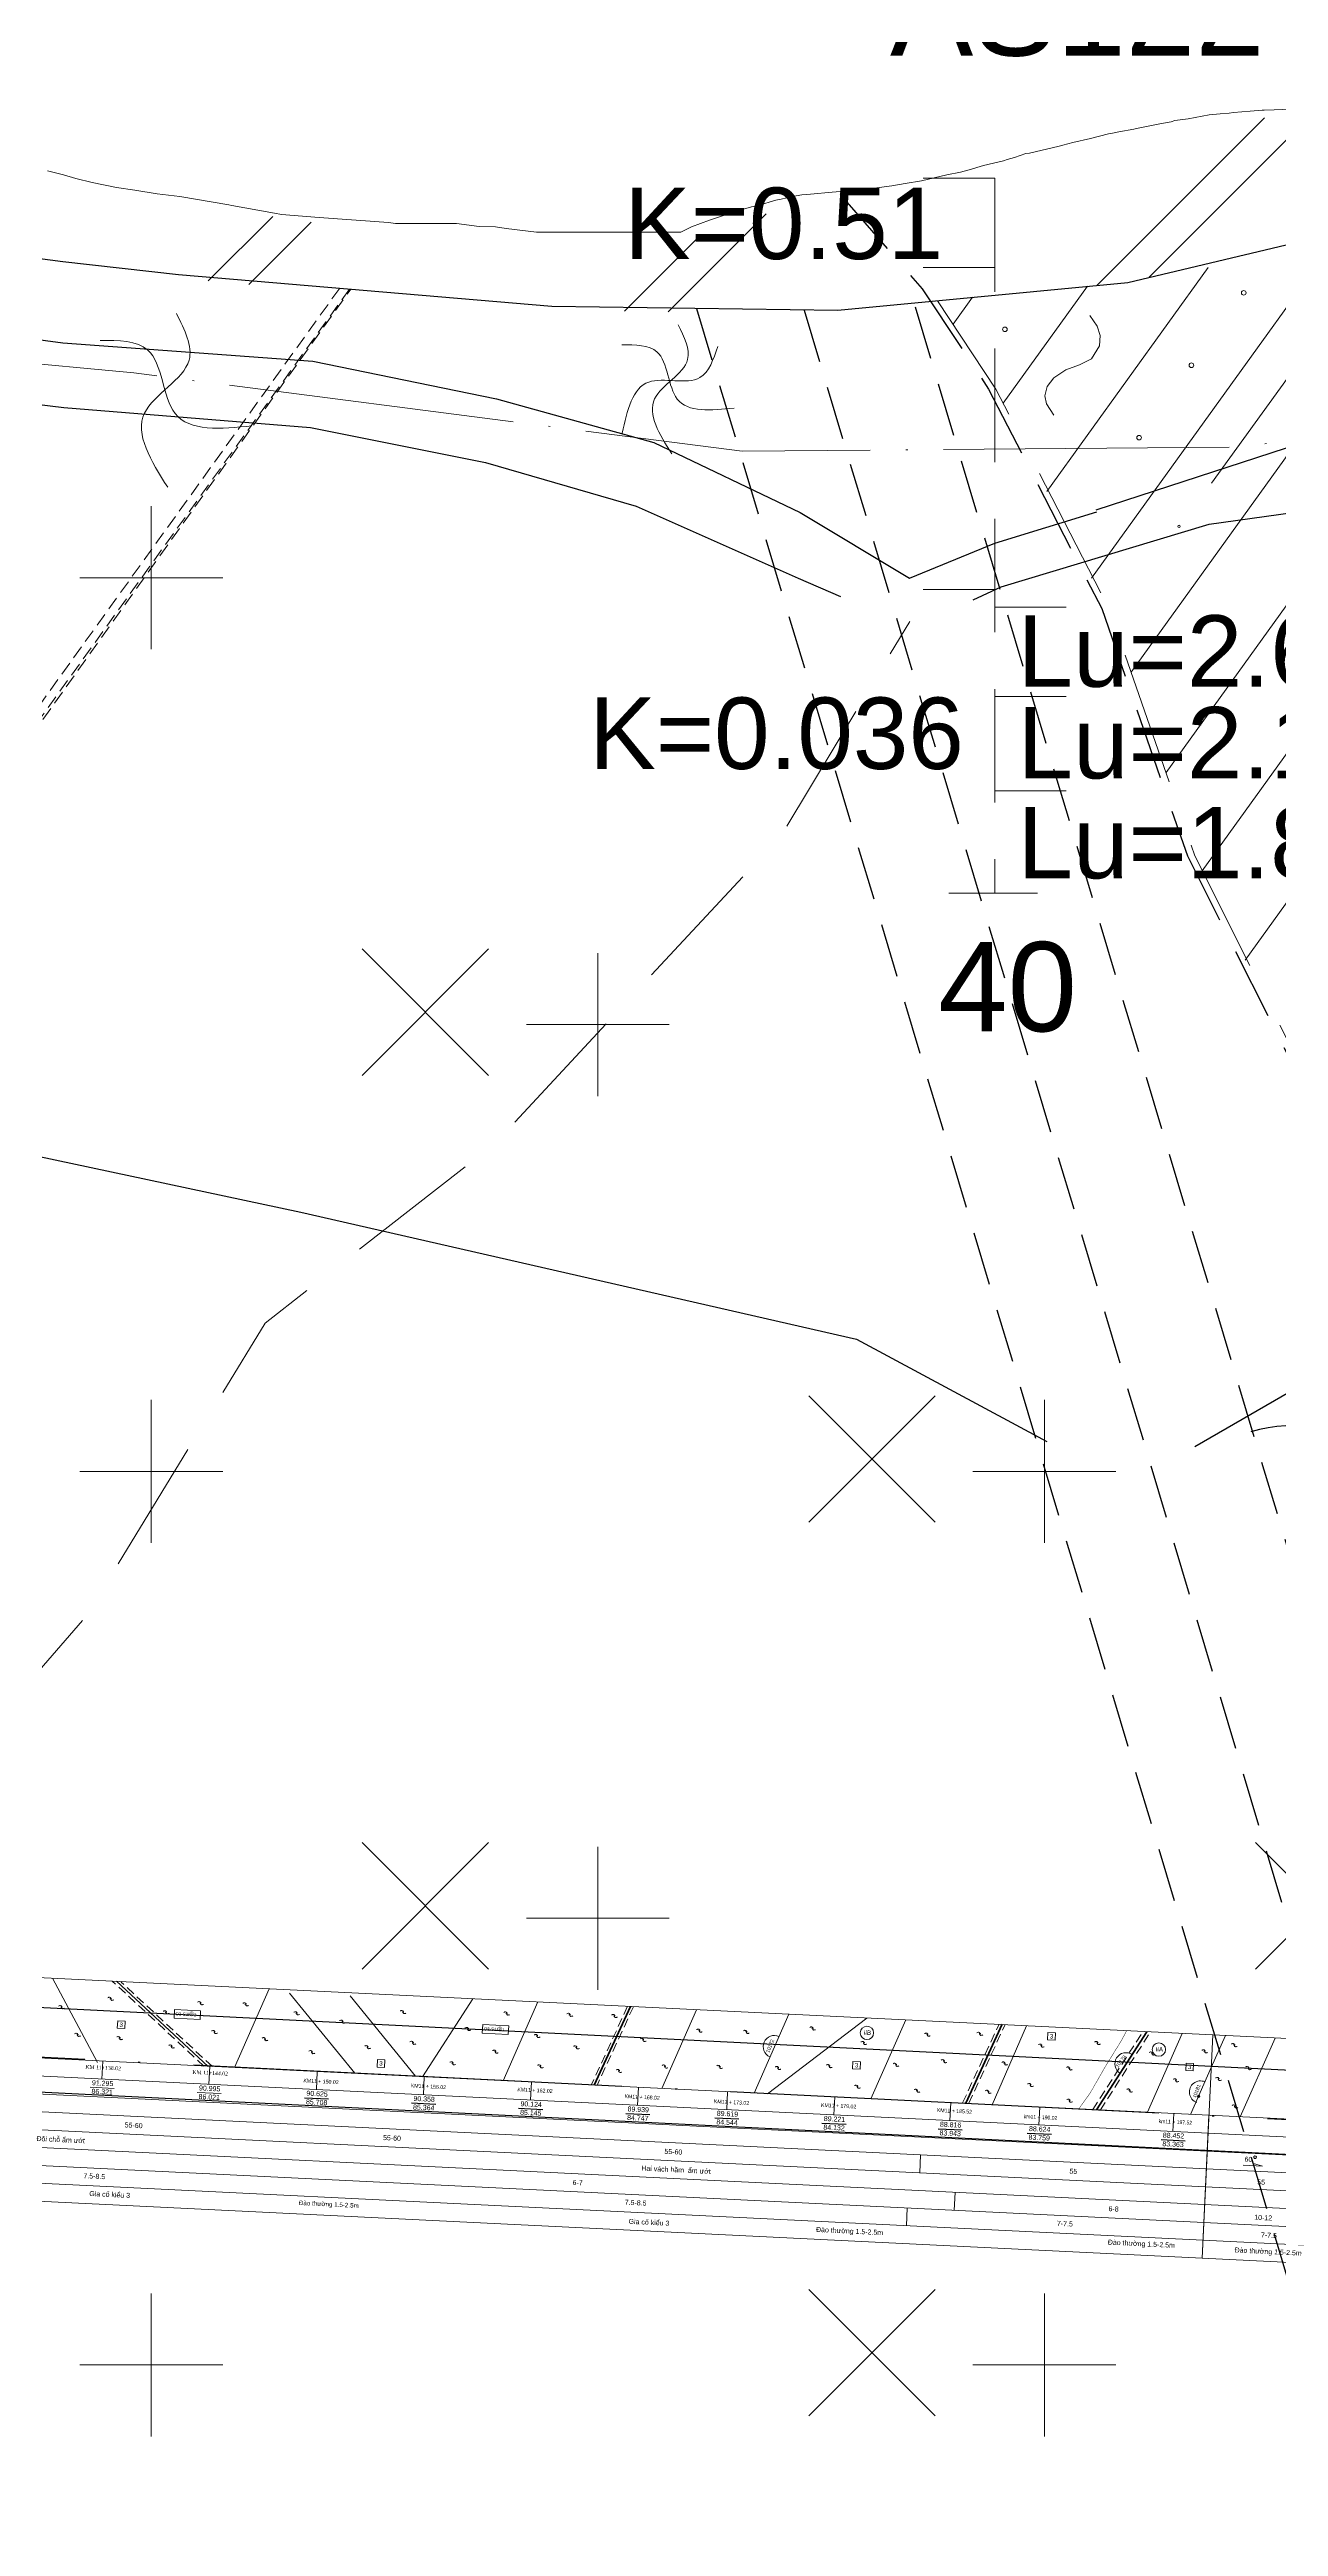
# Model space of a CAD drawing. Header units: inches. Extents: x 444671 to 463716, y 1783086 to 1794968.
# Drawn here: x 457663.3 to 457732.1, y 1789101 to 1789239.6 of the extents above; entities that cross this region are included whole.
import ezdxf
from ezdxf.enums import TextEntityAlignment as Align

# ---------------------------------------------------------------- set-up
doc = ezdxf.new("R2010")
doc.units = ezdxf.units.IN
doc.header["$MEASUREMENT"] = 0
for name, pattern in [('ACAD_ISO04W100', [30, 24, -3, 0, -3]), ('CENTER', [2, 1.25, -0.25, 0.25, -0.25]), ('DASHED', [0.75, 0.5, -0.25]), ('DASHED2', [9.525, 6.35, -3.175]), ('DASHEDX2', [1.5, 1, -0.5]), ('HIDDEN', [0.375, 0.25, -0.125]), ('NG', [1.8, 0.8, -0.1, 0, -0.1, 0.8])]:
    doc.linetypes.add(name, pattern=pattern)
for name, color, linetype, lineweight in [('ah', 7, 'Continuous', 15), ('bac6', 7, 'Continuous', 40), ('bac7', 7, 'Continuous', 20), ('bac8', 251, 'Continuous', 9), ('dgay', 1, 'Continuous', 25), ('doi', 33, 'Continuous', 25), ('HOKHOAN', 250, 'DASHED2', 20), ('khenut', 251, 'Continuous', 20), ('khung', 7, 'Continuous', 15), ('KYHIEU', 7, 'Continuous', 15), ('nuocngam', 5, 'Continuous', 20), ('ph', 7, 'Continuous', 18), ('rgdc', 7, 'Continuous', 25), ('Sohieu', 7, 'Continuous', 15), ('tdc', 7, 'Continuous', 15), ('Texdoi', 40, 'Continuous', 15), ('tham', 145, 'Continuous', 13), ('thoc', 252, 'Continuous', 13)]:
    doc.layers.add(name, color=color, linetype=linetype, lineweight=lineweight)
for name, color, linetype in [('Caodoguong', 7, 'Continuous'), ('CONGTRINH', 2, 'Continuous'), ('Khung_bang', 140, 'Continuous'), ('PEGC', 3, 'Continuous'), ('Tam', 1, 'CENTER'), ('Tất cả', 1, 'Continuous')]:
    doc.layers.add(name, color=color, linetype=linetype)
doc.styles.add('25', font='', dxfattribs={"height": 5})
doc.styles.add('Chuin', font='', dxfattribs={"height": 0.2})
doc.styles.add('Geo', font='', dxfattribs={"height": 0.2})
doc.styles.add('vn', font='')
doc.styles.get('25').set_extended_font_data('.VnArial')
doc.styles.get('Chuin').set_extended_font_data('.VnArial')
doc.styles.get('Geo').set_extended_font_data('Geo TimesP')
doc.styles.get('vn').set_extended_font_data('.VnArial')
doc.linetypes.add('_lA1', pattern='A,2,-0.2,["x",Standard,S=0.1,R=0,X=-0.1,Y=-0.05],-0.1', length=2.3)
doc.linetypes.add('_lA2', pattern='A,2,-0.2,["xx",Standard,S=0.1,R=0,X=-0.1,Y=-0.05],-0.18', length=2.38)
doc.linetypes.add('_lB', pattern='A,2,-0.2,["xxx",Standard,S=0.1,R=0,X=-0.1,Y=-0.05],-0.26', length=2.46)
doc.linetypes.add('_llA', pattern='A,2,-0.2,["xxxx",Standard,S=0.1,R=0,X=-0.1,Y=-0.05],-0.34', length=2.54)
doc.linetypes.add('IA2', pattern='A,2,-0.2,["xx",Standard,S=0.1,R=0,X=-0.1,Y=-0.05],-0.18', length=2.38)
doc.linetypes.add('IB', pattern='A,2,-0.2,["xxx",Standard,S=0.1,R=0,X=-0.1,Y=-0.05],-0.26', length=2.46)
doc.linetypes.add('ILA', pattern='A,2,-0.2,["xxxx",Standard,S=0.1,R=0,X=-0.1,Y=-0.05],-0.34', length=2.54)

# ---------------------------------------------------------------- blocks, each defined once
blk = doc.blocks.new('67')
at = {"layer": 'bac8'}
blk.add_hatch(color=256, dxfattribs=at).paths.add_polyline_path([(188.04, 228.47, 1), (188.17, 228.47, 1)])
blk.add_circle((188.1, 228.47), 0.065, dxfattribs=at)
blk = doc.blocks.new('th')
at = {"layer": 'khenut', "linetype": 'ByBlock', "lineweight": -2, "ltscale": 0.5}
for points in [[(-45.43, 55.14), (-45.4, 55.15), (-45.37, 55.17), (-45.34, 55.17), (-45.31, 55.16), (-45.29, 55.16), (-45.28, 55.15), (-45.27, 55.13), (-45.26, 55.11), (-45.26, 55.07), (-45.26, 55.04), (-45.25, 55.03), (-45.24, 55.02), (-45.22, 55.01), (-45.2, 55), (-45.17, 55.01), (-45.15, 55.01), (-45.12, 55.02), (-45.1, 55.03)], [(-45.31, 55.08), (-45.22, 55.11)]]:
    blk.add_lwpolyline(points, dxfattribs=at)
blk = doc.blocks.new('ghep')
at = {"layer": 'ah', "linetype": 'DASHEDX2', "ltscale": 0.5}
for points in [[(412393.8, 1795210.8), (412388.44, 1795215.3)], [(412394.27, 1795210.8), (412388.94, 1795215.27), (412388.98, 1795215.3)], [(412417.32, 1795215.3), (412415.51, 1795210.8)], [(412417.65, 1795215.3), (412417.65, 1795215.29), (412415.83, 1795210.8)], [(412436.32, 1795210.82), (412438.14, 1795215.32)], [(412436.67, 1795210.82), (412438.48, 1795215.32)], [(412443.61, 1795210.8), (412446.21, 1795215.3)], [(412444.04, 1795210.8), (412446.63, 1795215.3)]]:
    blk.add_lwpolyline(points, dxfattribs=at)
at = {"layer": 'bac6', "ltscale": 0.4}
blk.add_line((412388.68, 1795215.3), (412394.04, 1795210.8), dxfattribs=at)
at = {"layer": 'bac6'}
for points in [[(412417.49, 1795215.3), (412415.67, 1795210.8)], [(412436.5, 1795210.82), (412438.32, 1795215.32)], [(412443.82, 1795210.8), (412446.42, 1795215.3)]]:
    blk.add_lwpolyline(points, dxfattribs=at)
at = {"layer": 'bac7'}
blk.add_line((412387.83, 1795210.72), (412385.09, 1795215.3), dxfattribs=at)
for points in [[(412398.38, 1795215.12), (412402.25, 1795210.82)], [(412401.78, 1795215.12), (412405.65, 1795210.82)], [(412425.38, 1795210.8), (412430.74, 1795215.3)]]:
    blk.add_lwpolyline(points, dxfattribs=at)
at = {"layer": 'bac8'}
for p, q in [((412395.51, 1795210.8), (412397.24, 1795215.3)), ((412408.65, 1795215.3), (412406.05, 1795210.8)), ((412410.56, 1795210.8), (412412.29, 1795215.3)), ((412419.46, 1795210.8), (412421.18, 1795215.3)), ((412424.63, 1795210.8), (412426.36, 1795215.3)), ((412431.18, 1795210.8), (412432.91, 1795215.3)), ((412437.97, 1795210.8), (412439.69, 1795215.3)), ((412446.68, 1795210.8), (412448.41, 1795215.3)), ((412450.13, 1795213.47), (412450.83, 1795215.3)), ((412451.88, 1795210.8), (412453.61, 1795215.3)), ((412449.1, 1795210.8), (412450.13, 1795213.47))]:
    blk.add_line(p, q, dxfattribs=at)
at = {"layer": 'Caodoguong', "color": 0, "linetype": 'Continuous', "ltscale": 0.1}
for points in [[(412399.51, 1795209.31), (412400.86, 1795209.31)], [(412405.51, 1795209.31), (412406.86, 1795209.31)], [(412411.51, 1795209.31), (412412.86, 1795209.31)], [(412417.51, 1795209.31), (412418.86, 1795209.31)], [(412422.51, 1795209.31), (412423.86, 1795209.31)], [(412428.51, 1795209.31), (412429.86, 1795209.31)], [(412435.02, 1795209.31), (412436.37, 1795209.31)], [(412440.02, 1795209.31), (412441.37, 1795209.31)], [(412447.52, 1795209.31), (412448.87, 1795209.31)]]:
    blk.add_lwpolyline(points, dxfattribs=at)
at = {"layer": 'khung'}
blk.add_line((412450.19, 1795210.8), (412450.13, 1795210.8), dxfattribs=at)
for points in [[(412350.13, 1795215.3), (412450.13, 1795215.3)], [(412450.13, 1795215.3), (412550.13, 1795215.3)], [(412450.13, 1795215.3), (412450.13, 1795202.8)], [(412450.13, 1795215.3), (412450.13, 1795202.8)], [(412350.13, 1795210.8), (412450.13, 1795210.8)], [(412388.13, 1795210.8), (412388.13, 1795209.8)], [(412394.13, 1795210.8), (412394.13, 1795209.8)], [(412400.15, 1795210.8), (412400.15, 1795209.8)], [(412406.15, 1795210.8), (412406.15, 1795209.8)], [(412412.15, 1795210.8), (412412.15, 1795209.8)], [(412418.15, 1795210.8), (412418.15, 1795209.8)], [(412423.15, 1795210.8), (412423.15, 1795209.8)], [(412429.15, 1795210.8), (412429.15, 1795209.8)], [(412435.66, 1795210.8), (412435.66, 1795209.8)], [(412440.65, 1795210.8), (412440.65, 1795209.8)], [(412448.15, 1795210.8), (412448.15, 1795209.8)], [(412450.13, 1795210.8), (412550.13, 1795210.8)], [(412450.13, 1795210.8), (412450.13, 1795202.8)], [(412450.13, 1795208.8), (412450.13, 1795208.8)], [(412350.13, 1795205.8), (412450.13, 1795205.8)], [(412350.13, 1795204.8), (412450.13, 1795204.8)], [(412450.13, 1795205.8), (412550.13, 1795205.8)], [(412450.13, 1795204.8), (412550.13, 1795204.8)], [(412350.13, 1795203.8), (412450.13, 1795203.8)], [(412450.13, 1795203.8), (412550.13, 1795203.8)], [(412350.13, 1795202.8), (412450.13, 1795202.8)], [(412450.13, 1795202.8), (412550.13, 1795202.8)]]:
    blk.add_lwpolyline(points, dxfattribs=at)
at = {"layer": 'khung', "linetype": 'Continuous', "ltscale": 0.1}
for points in [[(412350.13, 1795209.8), (412450.13, 1795209.8)], [(412350.13, 1795208.8), (412450.13, 1795208.8)], [(412387.49, 1795209.31), (412388.84, 1795209.31)], [(412393.49, 1795209.31), (412394.84, 1795209.31)], [(412350.13, 1795207.8), (412450.13, 1795207.8)], [(412452.17, 1795208.11), (412453.26, 1795208.11), (412452.75, 1795208.22)], [(412350.13, 1795206.8), (412450.13, 1795206.8)], [(412450.13, 1795206.8), (412550.13, 1795206.8)]]:
    blk.add_lwpolyline(points, dxfattribs=at)
at = {"layer": 'khung', "color": 0, "linetype": 'Continuous', "ltscale": 0.1}
for points in [[(412450.13, 1795209.8), (412550.13, 1795209.8)], [(412450.13, 1795208.8), (412550.13, 1795208.8)], [(412450.13, 1795207.8), (412550.13, 1795207.8)]]:
    blk.add_lwpolyline(points, dxfattribs=at)
at = {"layer": 'khung', "color": 0}
for points in [[(412434.11, 1795207.8), (412434.11, 1795206.8)], [(412433.51, 1795204.8), (412433.51, 1795203.8)], [(412436.14, 1795205.8), (412436.14, 1795204.8)]]:
    blk.add_lwpolyline(points, dxfattribs=at)
at = {"layer": 'khung', "linetype": 'Continuous', "ltscale": 0.1}
blk.add_ellipse((412452.82, 1795208.58), major_axis=(-0.0479, -0.0626), ratio=0.99999, start_param=6.486585, end_param=12.747598, dxfattribs=at)
at = {"layer": 'rgdc', "linetype": 'ILA', "ltscale": 2, "const_width": 0.025, "flags": 128}
blk.add_lwpolyline([(412445.28, 1795215.3), (412445.29, 1795215.29), (412445.03, 1795214.74), (412444.21, 1795213.26), (412443.71, 1795212.28), (412443.43, 1795211.73), (412442.85, 1795210.83)], dxfattribs=at)
at = {"layer": 'Sohieu'}
for centre, radius, start, end in [((412425.64, 1795213.45), 0.624, 68.9946, 248.9946), ((412445.35, 1795213.45), 0.624, 60, 240), ((412449.59, 1795212.08), 0.62, 69.0248, 253.0782)]:
    blk.add_arc(centre, radius, start, end, dxfattribs=at)
at = {"layer": 'tdc'}
for points in [[(412440.9, 1795214.57), (412441.32, 1795214.57), (412441.32, 1795214.99), (412440.9, 1795214.99)], [(412388.85, 1795212.68), (412389.27, 1795212.68), (412389.27, 1795213.1), (412388.85, 1795213.1)], [(412392, 1795213.4), (412392, 1795213.88), (412393.45, 1795213.88), (412393.45, 1795213.4)], [(412409.27, 1795213.4), (412409.27, 1795213.88), (412410.73, 1795213.88), (412410.73, 1795213.4)], [(412448.71, 1795213.24), (412449.13, 1795213.24), (412449.13, 1795213.66), (412448.71, 1795213.66)], [(412403.48, 1795211.22), (412403.9, 1795211.22), (412403.9, 1795211.64), (412403.48, 1795211.64)], [(412430.07, 1795212.42), (412430.49, 1795212.42), (412430.49, 1795212.84), (412430.07, 1795212.84)]]:
    blk.add_lwpolyline(points, close=True, dxfattribs=at)
for centre in [(412430.78, 1795214.47), (412447.15, 1795214.34)]:
    blk.add_circle(centre, 0.375, dxfattribs=at)
at = {"layer": 'bac8', "linetype": 'ByBlock'}
blk.add_blockref('67', (412261.4, 1794983.36), dxfattribs=at)
at = {"layer": 'thoc'}
for p in [(412433.67, 1795159.22), (412438.7, 1795159.22), (412441.23, 1795159.28), (412450.05, 1795159.28), (412455.85, 1795159.48), (412459.38, 1795159.58), (412461.88, 1795159.64), (412473, 1795159.48), (412479.43, 1795159.45), (412482.36, 1795159.64), (412485.83, 1795159.15), (412488.96, 1795159.45), (412494.98, 1795159.28), (412496.62, 1795159.7), (412430.94, 1795158.62), (412436.8, 1795158.62), (412444.1, 1795158.92), (412446.69, 1795158.58), (412453.72, 1795158.51), (412457.61, 1795158.31), (412459.84, 1795157.78), (412463.55, 1795158.38), (412466.67, 1795159.05), (412469.3, 1795159.11), (412475.9, 1795158.81), (412480.43, 1795158.01), (412483.83, 1795158.05), (412487.46, 1795157.95), (412492.05, 1795159.01), (412495.83, 1795157.77), (412497.47, 1795158.46), (412431.91, 1795157.12), (412434.27, 1795157.05), (412437.2, 1795156.72), (412439.56, 1795157.65), (412442.4, 1795157.39), (412445.06, 1795156.79), (412448.16, 1795157.22), (412450.68, 1795157.59), (412452.96, 1795156.55), (412455.32, 1795157.32), (412457.88, 1795156.62), (412462.28, 1795156.58), (412464.84, 1795156.95), (412467.9, 1795157.08), (412471.17, 1795157.18), (412474.03, 1795157.42), (412475.66, 1795156.35), (412477.76, 1795157.68), (412482.99, 1795156.42), (412485.33, 1795156.92), (412490.89, 1795156.88), (412493.45, 1795157.58), (412479, 1795156.29), (412487.56, 1795156.15), (412496.82, 1795156.28)]:
    blk.add_blockref('th', p, dxfattribs=at)
at = {"layer": 'Caodoguong', "color": 0, "linetype": 'Continuous', "ltscale": 0.1, "style": 'Chuin'}
for s, p in [('90.625', (412400.2, 1795209.43)), ('85.708', (412400.2, 1795208.95)), ('90.358', (412406.2, 1795209.43)), ('85.364', (412406.2, 1795208.95)), ('90.124', (412412.2, 1795209.43)), ('85.145', (412412.2, 1795208.95)), ('89.939', (412418.2, 1795209.43)), ('84.747', (412418.2, 1795208.95)), ('89.619', (412423.2, 1795209.43)), ('84.544', (412423.2, 1795208.95)), ('89.221', (412429.2, 1795209.43)), ('84.132', (412429.2, 1795208.95)), ('88.816', (412435.71, 1795209.43)), ('83.943', (412435.71, 1795208.95)), ('88.624', (412440.7, 1795209.43)), ('83.759', (412440.7, 1795208.95)), ('88.452', (412448.2, 1795209.43)), ('83.363', (412448.2, 1795208.95)), ('55-60', (412404.51, 1795207.16)), ('55-60', (412420.28, 1795207.16)), ('55', (412442.7, 1795207.16)), ('Hai v¸ch hÇm  Èm \xadít', (412420.48, 1795206.16)), ('55', (412453.23, 1795207.07)), ('6-7', (412415.01, 1795205.17)), ('6-8', (412445.05, 1795205.17)), ('10-12', (412453.44, 1795205.09)), ('7.5-8.5', (412418.31, 1795204.21)), ('Gia cè kiÓu 3', (412419.11, 1795203.15)), ('§µo th\xadêng 1.5-2.5m', (412430.35, 1795203.21)), ('7-7.5', (412442.37, 1795204.21)), ('§µo th\xadêng 1.5-2.5m', (412446.7, 1795203.3)), ('§µo th\xadêng 1.5-2.5m', (412453.81, 1795203.21)), ('7-7.5', (412453.81, 1795204.12))]:
    blk.add_text(s, height=0.28, dxfattribs=at).set_placement(p, align=Align.CENTER)
at = {"layer": 'Caodoguong', "linetype": 'Continuous', "ltscale": 0.1, "style": 'Chuin'}
for s, p in [('55-60', (412390.03, 1795207.16)), ('§«i chç Èm \xadít', (412385.99, 1795206.16)), ('7.5-8.5', (412387.97, 1795204.21)), ('Gia cè kiÓu 3', (412388.88, 1795203.23))]:
    blk.add_text(s, height=0.28, dxfattribs=at).set_placement(p, align=Align.CENTER)
at = {"layer": 'khung', "color": 0, "width": 0.8}
for s, p in [('km11 + 190.02', (412439.78, 1795210.13)), ('km11 + 197.52', (412447.33, 1795210.23))]:
    blk.add_text(s, height=0.2113, dxfattribs=at).set_placement(p)
at = {"layer": 'khung', "linetype": 'Continuous', "ltscale": 0.1, "style": 'Chuin'}
for s, p in [('91.295', (412388.18, 1795209.43)), ('86.321', (412388.18, 1795208.95)), ('90.995', (412394.18, 1795209.43)), ('86.021', (412394.18, 1795208.95))]:
    blk.add_text(s, height=0.28, dxfattribs=at).set_placement(p, align=Align.CENTER)
blk.add_text('60', height=0.28, dxfattribs=at).set_placement((412452.24, 1795208.31))
at = {"layer": 'khung', "style": 'Chuin'}
blk.add_text('§µo th\xadêng 1.5-2.5m', height=0.25, rotation=359.9992, dxfattribs=at).set_placement((412401.16, 1795203.3), align=Align.CENTER)
at = {"layer": 'khung', "char_height": 0.2113, "width": 2.1134, "attachment_point": 7}
for s, insert in [('{\\fTimes New Roman|b0|i0|c0|p18;KM 11+138.02}', (412387.17, 1795210.33)), ('{\\fTimes New Roman|b0|i0|c0|p18;KM 11+144.02}', (412393.17, 1795210.33)), ('{\\f.VnArial NarrowH|b0|i0|c0|p34;km11 + 162.02}', (412411.39, 1795210.25))]:
    blk.add_mtext(s, dxfattribs=dict(at, insert=insert))
at = {"layer": 'khung', "color": 0, "char_height": 0.2113, "width": 2.1134, "attachment_point": 7}
for s, insert in [('{\\f.VnArial NarrowH|b0|i0|c0|p34;km11 + 150.02}', (412399.4, 1795210.16)), ('{\\f.VnArial NarrowH|b0|i0|c0|p34;km11 + 156.02}', (412405.42, 1795210.17)), ('{\\f.VnArial NarrowH|b0|i0|c0|p34;km11 + 168.02}', (412417.4, 1795210.16)), ('{\\f.VnArial NarrowH|b0|i0|c0|p34;km11 + 173.02}', (412422.41, 1795210.12)), ('{\\f.VnArial NarrowH|b0|i0|c0|p34;km11 + 179.02}', (412428.41, 1795210.21)), ('{\\f.VnArial NarrowH|b0|i0|c0|p34;km11 + 185.52}', (412434.9, 1795210.24))]:
    blk.add_mtext(s, dxfattribs=dict(at, insert=insert))
at = {"layer": 'Sohieu', "style": 'Chuin'}
for s, rotation, p in [('10172', 71.3611, (412425.37, 1795213.07)), ('10178', 54.543, (412444.91, 1795213.2)), ('10181', 71.5383, (412449.34, 1795211.72))]:
    blk.add_text(s, height=0.2, rotation=rotation, dxfattribs=at).set_placement(p)
at = {"layer": 'tdc', "style": 'Geo'}
for s, p in [('IIB', (412430.8, 1795214.36)), ('3', (412441.11, 1795214.66)), ('IIA', (412447.17, 1795214.23)), ('3', (412389.06, 1795212.76)), ('3', (412448.92, 1795213.33)), ('3', (412403.69, 1795211.31)), ('3', (412430.29, 1795212.51))]:
    blk.add_text(s, height=0.25, dxfattribs=at).set_placement(p, align=Align.CENTER)
at = {"layer": 'tdc', "char_height": 0.18, "width": 1.0957, "attachment_point": 1, "style": 'Geo'}
for insert in [(412392.06, 1795213.81), (412409.34, 1795213.81)]:
    blk.add_mtext('{\\fGeoTimesNR|b0|i0|c0|p18;O3-S1l\\fGeo TimesP|b0|i1|c0|p34;\\H1.389x;®\\fGeoTimesNR|b0|i0|c0|p18;\\H0.72x;1}', dxfattribs=dict(at, insert=insert))
at = {"layer": 'Tất cả', "color": 0, "insert": (412399.4, 1795210.16), "char_height": 0.2113, "width": 2.1134, "attachment_point": 7}
blk.add_mtext('{\\f.VnArial NarrowH|b0|i0|c0|p34;km11 + 150.02}', dxfattribs=at)
blk = doc.blocks.new('A$C7D350064')
at = {"layer": 'ah', "color": 1, "linetype": 'DASHEDX2', "ltscale": 0.75, "flags": 128}
for points in [[(-608.28, 91.42), (-538.81, 187.87)], [(-607.76, 91.39), (-538.26, 187.82)], [(-607.16, 91.48), (-538.19, 187.82)]]:
    blk.add_lwpolyline(points, dxfattribs=at)
at = {"layer": 'CONGTRINH', "ltscale": 10}
blk.add_line((-117.48, 69.75), (-803.23, 104.04), dxfattribs=at)
at = {"layer": 'CONGTRINH', "color": 0, "linetype": 'ACAD_ISO04W100', "lineweight": 25, "flags": 128}
blk.add_lwpolyline([(-817.55, 102), (-117.55, 67)], dxfattribs=at)
at = {"layer": 'CONGTRINH', "ltscale": 10}
blk.add_lwpolyline([(-819.5, 100.14), (-117.6, 65.05)], dxfattribs=at)
at = {"layer": 'doi', "linetype": '_lA1', "ltscale": 20, "flags": 128}
blk.add_lwpolyline([(-715.01, 248.67), (-714.5, 248.39), (-690.4, 233.69), (-672.65, 224.01), (-654.31, 214.03), (-641.25, 208.42), (-629.72, 203.57), (-617.27, 199.64), (-607.2, 197.96), (-591.83, 194.89), (-575.56, 192.17), (-554.31, 189.37), (-547.83, 188.64), (-526.93, 186.86), (-510.92, 186.64), (-494.69, 188.19), (-481.58, 191.3), (-464.27, 194.12), (-440.91, 200.93), (-415.06, 207.31), (-402.31, 212.77), (-386.44, 220.04), (-375.01, 224.18), (-354.02, 224.34), (-335.84, 217.82), (-304.72, 202.06), (-294.54, 196.14), (-281.06, 188.21), (-278.75, 187.12), (-266.45, 179.9), (-248.17, 168.36), (-227.14, 154.22), (-208.02, 141.23), (-177.83, 122.09)], dxfattribs=at)
at = {"layer": 'doi', "linetype": 'IA2', "ltscale": 20, "flags": 128}
blk.add_lwpolyline([(-715.01, 247), (-707.41, 242.72), (-698.26, 235.42), (-694.55, 231.72), (-691.5, 228.23), (-686.37, 227.8), (-680.92, 225.94), (-674.27, 222.68), (-672.41, 221.49), (-654.28, 209.73), (-642.42, 204.35), (-630.32, 198.83), (-624.16, 196.17), (-619.19, 193.78), (-614.38, 190.9), (-612.17, 192.71), (-607.05, 192.86), (-599.25, 191.81), (-576.76, 187.84), (-554.31, 184.81), (-540.31, 183.79), (-530.04, 181.68), (-521.23, 179.24), (-513.03, 175.32), (-506.91, 171.65), (-502.14, 173.61), (-496.43, 175.35)], dxfattribs=at)
at = {"layer": 'doi', "linetype": '_lA2', "ltscale": 20, "flags": 128}
blk.add_lwpolyline([(-496.47, 175.47), (-467.01, 185.05), (-431.77, 193.66), (-408.65, 199.24), (-379.13, 206.33), (-364.82, 207.99), (-352.97, 207.44), (-341.11, 206.48), (-325.12, 201.1), (-306.1, 192.98), (-287.63, 182.92), (-275.35, 176.53), (-251.48, 162.83), (-231.8, 151.36), (-199.68, 133.06), (-177.83, 120.57)], dxfattribs=at)
at = {"layer": 'doi', "linetype": '_lB', "ltscale": 20, "flags": 128}
blk.add_lwpolyline([(-503.35, 170.43), (-501.77, 171.17), (-490.13, 174.67), (-469.66, 177.52), (-446.29, 180.08), (-421.92, 183.75), (-409.16, 185.84), (-399.32, 186.9), (-382.64, 189.93), (-372.44, 192.13), (-363.62, 192.27), (-353.14, 190.75), (-341.29, 188), (-327.74, 183.86), (-306.46, 174.9), (-285.93, 165.23), (-267.31, 157.68), (-252.22, 150.32), (-237.3, 142.86), (-207.63, 129.07), (-184.51, 118.8), (-177.83, 116.04)], dxfattribs=at)
at = {"layer": 'doi', "linetype": 'IB', "ltscale": 20, "flags": 128}
blk.add_lwpolyline([(-609.66, 188.12), (-607.06, 188.86), (-597.65, 187.68), (-582.95, 185.19), (-566.64, 182.71), (-554.26, 181.2), (-540.44, 180.08), (-530.65, 178.12), (-522.21, 175.68), (-513.15, 171.64), (-510.77, 170.62)], dxfattribs=at)
at = {"layer": 'doi', "linetype": '_llA', "ltscale": 20, "flags": 128}
for points in [[(-490.93, 123.06), (-474.19, 132.73), (-435.12, 142.79), (-397.16, 151.74), (-358.94, 157.53), (-352.51, 158.24), (-344.7, 158.83), (-334.99, 158.45), (-319.74, 155.86), (-297.69, 148.41), (-268.81, 133.82), (-241.24, 116.32), (-212.37, 97.85), (-202.52, 93.23), (-188.57, 87.72), (-177.83, 83.08)], [(-599.16, 141.27), (-589.5, 144.05), (-570.79, 142.51), (-540.98, 136.17), (-509.88, 129.06), (-499.23, 123.34)]]:
    blk.add_lwpolyline(points, dxfattribs=at)
at = {"layer": 'HOKHOAN'}
blk.add_lwpolyline([(-502.14, 194.02), (-502.14, 154.02)], dxfattribs=at)
at = {"layer": 'HOKHOAN', "lineweight": 13}
blk.add_lwpolyline([(-504.7, 154.02), (-499.74, 154.02)], dxfattribs=at)
at = {"layer": 'KYHIEU', "linetype": 'DASHED', "lineweight": 13, "ltscale": 15, "flags": 128}
for points in [[(-505.34, 187.17), (-502.07, 182.22), (-495.74, 169.95), (-490.94, 156.11), (-478.84, 132.05), (-471.7, 117.39), (-463.17, 102.07), (-451.92, 75.2), (-445.17, 52.2), (-433.64, 29.18), (-427.84, 19.6)], [(-570.37, 89.19), (-568.79, 92.29), (-568.45, 94.44), (-566.53, 98.01), (-553.01, 113.55), (-542.98, 129.97), (-530.15, 139.99), (-514.12, 157.21), (-506.9, 169.22)]]:
    blk.add_lwpolyline(points, dxfattribs=at)
at = {"layer": 'nuocngam', "linetype": 'NG', "ltscale": 20, "flags": 128}
blk.add_lwpolyline([(-917.83, 322.33), (-907.03, 319.78), (-860.33, 307.81), (-844.82, 301.18), (-827.72, 290.33), (-810.23, 279.85), (-774.02, 260.75), (-736.64, 243.52), (-703.21, 228.58), (-665.93, 212.33), (-638.88, 199.64), (-618.74, 192.17), (-602.68, 189.32), (-579.26, 185.88), (-550.34, 183.13), (-516.27, 178.75), (-488.26, 178.98), (-456.15, 183.97), (-429.65, 189.14), (-394.42, 194.31), (-364.57, 195.92), (-337.43, 193.65), (-302.11, 186.15), (-280.82, 178.11), (-226.85, 146.8), (-180.05, 123.21), (-172.47, 118.93), (-150.44, 106.98), (-132.04, 100.88), (-113.93, 95.65), (-95.77, 92.99), (-75.05, 90.16), (-53.76, 86.09), (-32.68, 81.67), (-13.73, 76.66), (7.95, 70.68), (25.73, 68.67), (46.51, 67.42), (63.54, 66.42), (71.99, 65.88)], dxfattribs=at)
at = {"layer": 'PEGC', "lineweight": 13}
blk.add_lwpolyline([(-555.16, 194.43), (-554.94, 194.38), (-554.27, 194.22), (-553.59, 194), (-552.66, 193.79), (-551.31, 193.5), (-550.27, 193.35), (-549.02, 193.16), (-547.75, 193), (-545.01, 192.53), (-544.85, 192.5), (-542.46, 192.07), (-542.06, 192), (-539.95, 191.82), (-536.08, 191.55), (-535.69, 191.5), (-535.63, 191.5), (-535.31, 191.5), (-535.21, 191.5), (-534.24, 191.5), (-533.82, 191.5), (-532.28, 191.5), (-531, 191.33), (-530.08, 191.3), (-529.49, 191.22), (-527.8, 191), (-527.77, 191), (-527.75, 191), (-527.17, 191), (-521.13, 191), (-519.72, 191), (-519.11, 191.31), (-518.11, 191.68), (-517.15, 192), (-517.12, 192.01), (-516.97, 192.06), (-515.75, 192.42), (-515.39, 192.5), (-514.4, 192.79), (-514.1, 192.86), (-513.46, 193), (-512.94, 193.09), (-512.46, 193.13), (-511.24, 193.25), (-509.68, 193.38), (-509.12, 193.43), (-508.6, 193.5), (-507.9, 193.6), (-507.15, 193.73), (-506.23, 193.87), (-504.83, 194.21), (-504.05, 194.37), (-503.57, 194.5), (-502.77, 194.73), (-501.65, 195), (-501.45, 195.07), (-501.04, 195.19), (-500.39, 195.41), (-500.19, 195.43), (-498.54, 195.81), (-498.32, 195.88), (-497.77, 196.03), (-496.78, 196.25), (-495.77, 196.5), (-495.54, 196.54), (-495.45, 196.57), (-495.2, 196.62), (-494.35, 196.76), (-494.11, 196.82), (-492.89, 197.07), (-492.27, 197.18), (-492.06, 197.25), (-491.31, 197.35), (-490.92, 197.42), (-490.14, 197.57), (-489.52, 197.63), (-489.02, 197.67), (-488.78, 197.7), (-487.84, 197.78), (-487.17, 197.83), (-487.06, 197.83), (-486.49, 197.85), (-485.06, 197.91)], dxfattribs=at)
at = {"layer": 'ph', "linetype": 'Continuous'}
for points in [[(-548.44, 176.73), (-549.74, 180.88), (-547.24, 183.85), (-547.95, 186.46)], [(-520.22, 178.6), (-521.18, 181.68), (-519.33, 183.88), (-519.86, 185.82)], [(-543.72, 180.17), (-548.02, 180.86), (-549.56, 184.42), (-552.21, 184.95)], [(-516.72, 181.16), (-519.91, 181.67), (-521.05, 184.31), (-523.02, 184.7)], [(-523, 179.76), (-521.51, 182.62), (-518.64, 182.87), (-517.65, 184.61)]]:
    blk.add_spline(points, degree=3, dxfattribs=at)
at = {"layer": 'tham'}
for points in [[(-502.14, 194.02), (-506.14, 194.02)], [(-502.14, 189.02), (-506.14, 189.02)], [(-502.14, 171.02), (-506.14, 171.02)], [(-498.14, 170.02), (-502.14, 170.02)], [(-498.14, 165.02), (-502.14, 165.02)], [(-498.14, 159.74), (-502.14, 159.74)]]:
    blk.add_lwpolyline(points, dxfattribs=at)
at = {"layer": 'thoc'}
for p, q in [((-487.04, 197.41), (-496.42, 188.03)), ((-484.44, 197.54), (-493.5, 188.48)), ((-542.56, 191.88), (-546.17, 188.28)), ((-540.41, 191.57), (-543.9, 188.08)), ((-514.94, 192.04), (-520.43, 186.55)), ((-518.76, 190.69), (-522.86, 186.58))]:
    blk.add_line(p, q, dxfattribs=at)
for points in [[(-488.12, 150.28), (-454.68, 196.67)], [(-490.52, 155.27), (-462.28, 194.45)], [(-492.55, 160.77), (-469.27, 193.07)], [(-494.5, 166.39), (-476.07, 191.97)], [(-496.72, 171.64), (-482.96, 190.74)], [(-499.23, 176.49), (-490.2, 189.02)], [(-504.47, 185.86), (-503.39, 187.36)], [(-501.66, 181.43), (-496.95, 187.98)], [(-498.83, 180.77), (-499.25, 181.4), (-499.33, 181.85), (-499.2, 182.37), (-498.84, 182.86), (-498.16, 183.3), (-497.39, 183.59), (-496.73, 183.92), (-496.28, 184.65), (-496.23, 185.23), (-496.41, 185.74), (-496.82, 186.35)], [(-482.92, 186.75), (-490, 176.97)], [(-549.36, 167.67), (-549.36, 175.67)], [(-553.36, 171.67), (-545.36, 171.67)], [(-530.48, 143.82), (-537.55, 150.9)], [(-530.48, 150.9), (-537.55, 143.82)], [(-524.36, 142.67), (-524.36, 150.67)], [(-528.36, 146.67), (-520.36, 146.67)], [(-549.36, 117.67), (-549.36, 125.67)], [(-505.48, 118.82), (-512.55, 125.9)], [(-505.48, 125.9), (-512.55, 118.82)], [(-499.36, 117.67), (-499.36, 125.67)], [(-553.36, 121.67), (-545.36, 121.67)], [(-503.36, 121.67), (-495.36, 121.67)], [(-530.48, 93.82), (-537.55, 100.9)], [(-530.48, 100.9), (-537.55, 93.82)], [(-524.36, 92.67), (-524.36, 100.67)], [(-480.48, 93.82), (-487.55, 100.9)], [(-480.48, 100.9), (-487.55, 93.82)], [(-528.36, 96.67), (-520.36, 96.67)], [(-549.36, 67.67), (-549.36, 75.67)], [(-505.48, 68.82), (-512.55, 75.9)], [(-505.48, 75.9), (-512.55, 68.82)], [(-499.36, 67.67), (-499.36, 75.67)], [(-553.36, 71.67), (-545.36, 71.67)], [(-503.36, 71.67), (-495.36, 71.67)]]:
    blk.add_lwpolyline(points, dxfattribs=at)
for centre, radius in [((-488.2, 187.61), 0.128), ((-501.57, 185.57), 0.128), ((-491.13, 183.56), 0.128), ((-494.06, 179.51), 0.128), ((-491.82, 174.54), 0.0638)]:
    blk.add_circle(centre, radius, dxfattribs=at)
at = {"layer": 'HOKHOAN', "rotation": 357.2000000000316}
blk.add_blockref('ghep', (-500143.5, -1772833.83), dxfattribs=at)
at = {"layer": 'HOKHOAN', "style": 'vn'}
for s, p in [('AS122', (-508, 200.88)), ('40', (-505.3, 146.29))]:
    blk.add_text(s, height=5, dxfattribs=at).set_placement(p)
at = {"layer": 'tham', "char_height": 4, "width": 25, "attachment_point": 1, "style": '25'}
for s, insert in [('K=0.51', (-522.89, 193.5)), ('Lu=2.60', (-500.86, 169.57)), ('K=0.036', (-524.84, 164.97)), ('Lu=2.10', (-500.86, 164.44)), ('Lu=1.80', (-500.86, 158.85))]:
    blk.add_mtext(s, dxfattribs=dict(at, insert=insert))
blk = doc.blocks.new('Ranh gioi DC va dut gay TKKT')
at = {"layer": 'dgay', "color": 250, "linetype": 'HIDDEN', "ltscale": 12}
for points in [[(-526.94, 119.74), (-470.89, -67)], [(-520.92, 119.64), (-464.9, -67)], [(-514.71, 119.83), (-458.63, -67)]]:
    blk.add_lwpolyline(points, dxfattribs=at)
at = {"layer": 'doi', "color": 250, "linetype": 'DASHED', "ltscale": 8}
blk.add_lwpolyline([(-518.9, 126.11), (-514.3, 120.84), (-510.59, 115.22), (-504.26, 102.95), (-499.46, 89.11), (-487.36, 65.05), (-480.22, 50.39), (-471.69, 35.07), (-460.44, 8.2), (-453.69, -14.8), (-442.17, -37.82), (-424.48, -67)], dxfattribs=at)
at = {"layer": 'Khung_bang', "color": 250, "ltscale": 29}
blk.add_arc((-493.25, 47.34), 9.91, 287.837, 105.5733, dxfattribs=at)

msp = doc.modelspace()

# ---------------------------------------------------------------- block references
at = {"layer": 'Tam'}
msp.add_blockref('A$C7D350064', (458218.363, 1789038.3548), dxfattribs=at)
at = {"layer": 'Texdoi'}
msp.add_blockref('Ranh gioi DC va dut gay TKKT', (458226.4703, 1789105.3548), dxfattribs=at)

doc.saveas('drawing.dxf')
